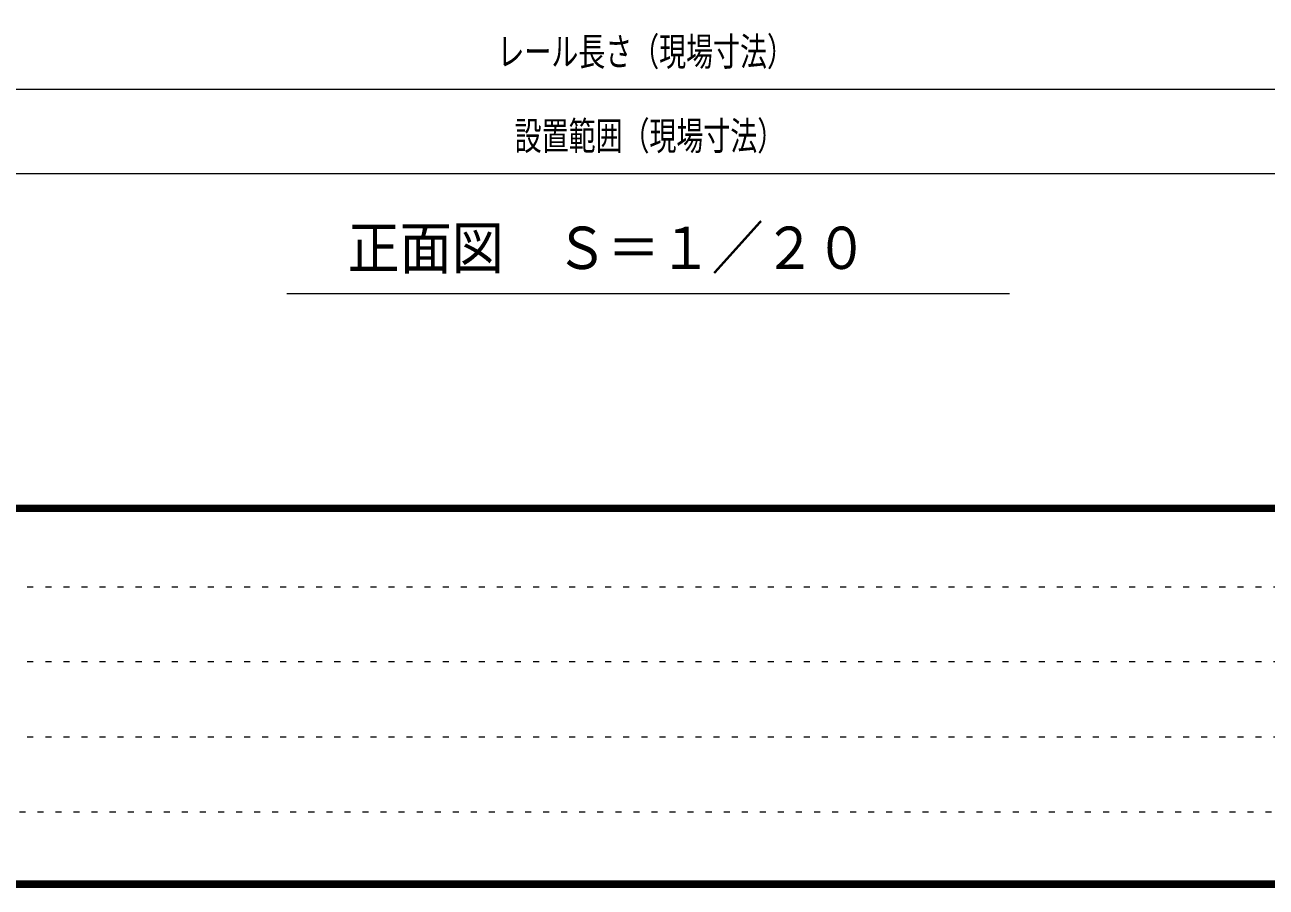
# Model space of a CAD drawing. Units: millimetres, scale not verified. Extents: x -5740 to 5740, y -4020 to 4020.
# Drawn here: x -3464 to -1402, y -4020 to -2587 of the extents above; entities that cross this region are included whole.
import ezdxf
from ezdxf.enums import TextEntityAlignment as Align

# ---------------------------------------------------------------- set-up
doc = ezdxf.new("R2010")
doc.units = ezdxf.units.MM
doc.header["$LTSCALE"] = 10
doc.linetypes.add('USER1', pattern=[3, 1, -2])
doc.layers.add('0-E_2-F', color=3, linetype='Continuous', lineweight=18)
doc.layers.add('1-2_F-F4PAPAER', color=5, linetype='Continuous', lineweight=18)
doc.styles.add('ＭＳ ゴシック', font='')
doc.styles.get('ＭＳ ゴシック').set_extended_font_data('MS Gothic')

msp = doc.modelspace()

# ---------------------------------------------------------------- linework, layer by layer
at = {"layer": '0-E_2-F'}
for p, q in [((-4591.2, -2693.71), (-316.2, -2693.71)), ((-4798.7, -2833.71), (41.3, -2833.71)), ((-1828.7, -3033.71), (-3028.7, -3033.71))]:
    msp.add_line(p, q, dxfattribs=at)
at = {"layer": '1-2_F-F4PAPAER'}
for p, q in [((5730, -3385.87), (-5730, -3385.87)), ((-5730, -3386.87), (5730, -3386.87)), ((5730, -3387.87), (-5730, -3387.87)), ((-5730, -3388.87), (5730, -3388.87)), ((5730, -3389.87), (-5730, -3389.87)), ((-5730, -3390.87), (5730, -3390.87)), ((5730, -3391.87), (-5730, -3391.87)), ((-5730, -3392.87), (5730, -3392.87)), ((5730, -3393.87), (-5730, -3393.87)), ((-5730, -3394.87), (5730, -3394.87)), ((5730, -3395.87), (-5730, -3395.87))]:
    msp.add_line(p, q, dxfattribs=at)
at = {"layer": '1-2_F-F4PAPAER', "color": 6, "linetype": 'USER1'}
for p, q in [((-5740, -3520.67), (1560, -3520.67)), ((1560, -3645.47), (-5740, -3645.47)), ((-5740, -3770.27), (1560, -3770.27)), ((556.8, -3895.07), (-5740, -3895.07))]:
    msp.add_line(p, q, dxfattribs=at)
at = {"layer": '1-2_F-F4PAPAER'}
for points in [[(-5740, -4019.87), (5740, -4019.87), (5740, 4020.13), (-5740, 4020.13)], [(-5739, -4018.87), (5739, -4018.87), (5739, 4019.13), (-5739, 4019.13)], [(-5738, -4017.87), (-5738, 4018.13), (5738, 4018.13), (5738, -4017.87)], [(-5737, -4016.87), (5737, -4016.87), (5737, 4017.13), (-5737, 4017.13)], [(-5736, -4015.87), (-5736, 4016.13), (5736, 4016.13), (5736, -4015.87)], [(-5735, -4014.87), (5735, -4014.87), (5735, 4015.13), (-5735, 4015.13)], [(-5734, -4013.87), (-5734, 4014.13), (5734, 4014.13), (5734, -4013.87)], [(-5733, -4012.87), (5733, -4012.87), (5733, 4013.13), (-5733, 4013.13)], [(-5732, -4011.87), (5732, -4011.87), (5732, 4012.13), (-5732, 4012.13)], [(-5731, -4010.87), (5731, -4010.87), (5731, 4011.13), (-5731, 4011.13)], [(-5730, -4009.87), (-5730, 4010.13), (5730, 4010.13), (5730, -4009.87)]]:
    msp.add_lwpolyline(points, close=True, dxfattribs=at)

# ---------------------------------------------------------------- texts
at = {"layer": '0-E_2-F', "color": 7, "style": 'ＭＳ ゴシック'}
for s, height, width, p in [('レール長さ（現場寸法）', 46.89, 0.7, (-2679.05, -2668.91)), ('設置範囲（現場寸法）', 46.89, 0.7, (-2650.37, -2808.91)), ('正面図\u3000Ｓ＝１／２０', 70.33, 0.9, (-2927.68, -3013.71))]:
    msp.add_text(s, height=height, dxfattribs=dict(at, width=width)).set_placement(p, align=Align.BOTTOM_LEFT)

doc.saveas('drawing.dxf')
